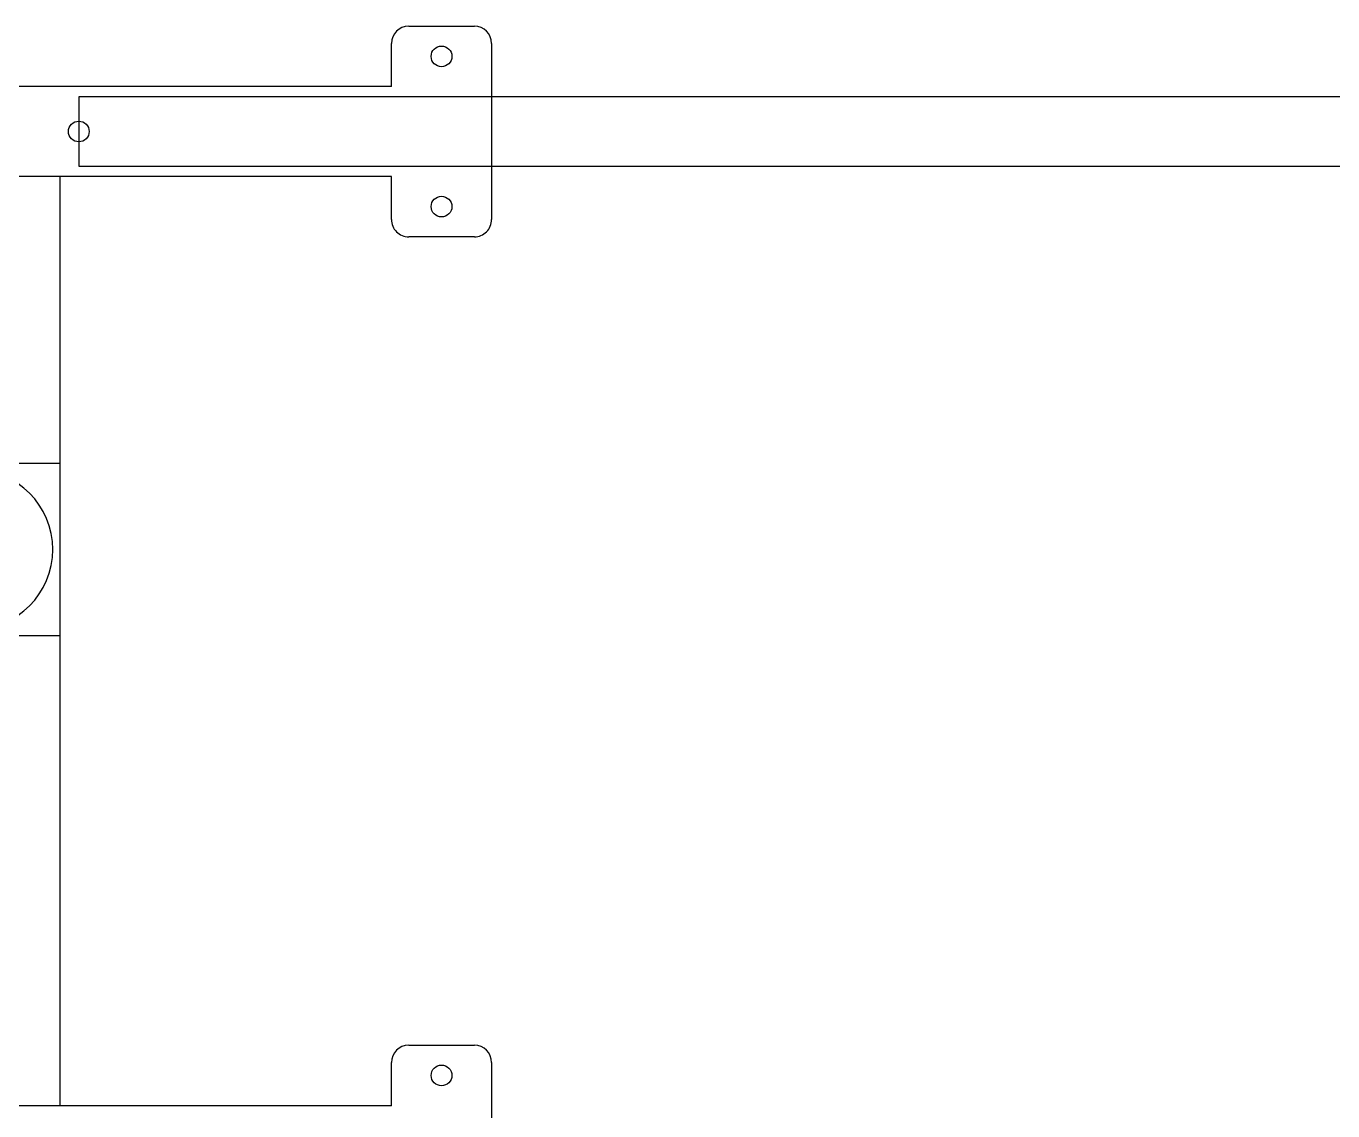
# Model space of a CAD drawing. Header units: millimetres. Extents: x 151130 to 215929, y 2134 to 34533.
# Drawn here: x 165274.5 to 165652.7, y 10706.7 to 11020.7 of the extents above; entities that cross this region are included whole.
import ezdxf

# ---------------------------------------------------------------- set-up
doc = ezdxf.new("R2010")
doc.units = ezdxf.units.MM
doc.layers.add('2D', color=7, linetype='Continuous')
doc.layers.add('MUEBLES', color=8, linetype='Continuous')

# ---------------------------------------------------------------- blocks, each defined once
blk = doc.blocks.new('SP.LI.5LCD.120R')
at = {"layer": '2D'}
for p, q in [((126, 476.5), (145, 476.5)), ((121, 459), (121, 471.5)), ((150, 471.5), (150, 420.5)), ((121, 459), (-121, 459)), ((121, 433), (-121, 433)), ((25, 433), (25, 164)), ((121, 420.5), (121, 433)), ((145, 415.5), (126, 415.5)), ((-25, 350), (25, 350)), ((25, 300), (-25, 300)), ((126, 181.5), (145, 181.5)), ((121, 164), (121, 176.5)), ((150, 176.5), (150, 125.5)), ((121, 164), (-121, 164))]:
    blk.add_line(p, q, dxfattribs=at)
for centre, major_axis, start_param, end_param in [((126, 471.5), (-3.54, 3.54), -0.785398, 0.785398), ((145, 471.5), (3.54, 3.54), 5.497787, 7.068583), ((135.5, 467.75), (-2.12, 2.12), -0.785398, 5.497787), ((30.5, 446), (-2.12, 2.12), -0.785398, 5.497787), ((135.5, 424.25), (-2.12, 2.12), -0.785398, 5.497787), ((126, 420.5), (3.54, 3.54), 2.356194, 3.926991), ((145, 420.5), (-3.54, 3.54), 2.356194, 3.926991), ((126, 176.5), (-3.54, 3.54), -0.785398, 0.785398), ((145, 176.5), (3.54, 3.54), 5.497787, 7.068583), ((135.5, 172.75), (-2.12, 2.12), -0.785398, 5.497787)]:
    blk.add_ellipse(centre, major_axis=major_axis, ratio=1, start_param=start_param, end_param=end_param, dxfattribs=at)
at = {"layer": '2D', "extrusion": (0, 0, -1)}
blk.add_ellipse((0, 325), major_axis=(-16.26, 16.26), ratio=1, start_param=0.785398, end_param=7.068583, dxfattribs=at)
blk = doc.blocks.new('MR8')
at = {"layer": 'MUEBLES'}
blk.add_lwpolyline([(-55.5, -147), (-1219.5, -147), (-1219.5, -167), (-55.5, -167)], close=True, dxfattribs=at)
blk.add_blockref('SP.LI.5LCD.120R', (-1250, -603))

msp = doc.modelspace()

# ---------------------------------------------------------------- block references
at = {"color": 5}
msp.add_blockref('MR8', (166509.22, 11147.21), dxfattribs=at)

doc.saveas('drawing.dxf')
